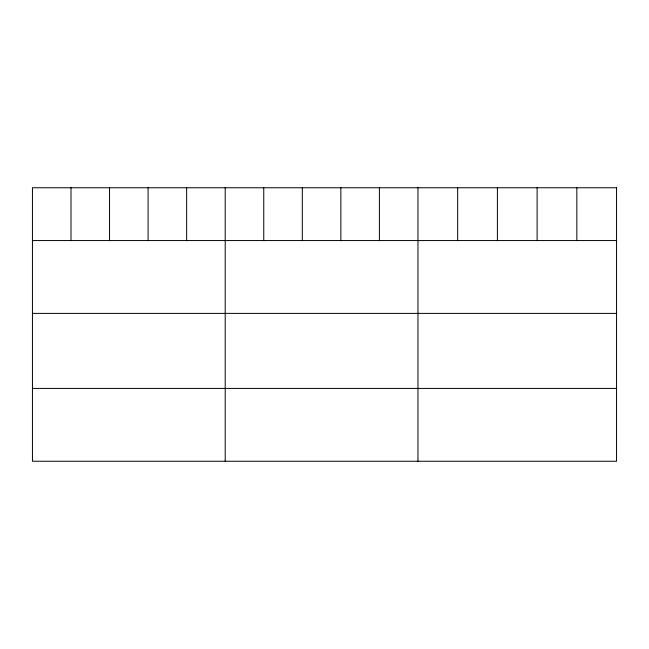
<?xml version="1.0" encoding="UTF-8"?>
<svg xmlns="http://www.w3.org/2000/svg" width="649" height="649" viewBox="0 0 649 649"><rect width="100%" height="100%" fill="white"/><g stroke="black" fill="none" stroke-linecap="round" stroke-linejoin="round"><path stroke-width="0.97" d="M32.45 240.56L616.55 240.56M32.45 313.386L616.55 313.386M32.45 388.418L616.55 388.418M576.831 187.756L576.831 240.56M537.112 187.756L537.112 240.56M497.394 187.756L497.394 240.56M457.675 187.756L457.675 240.56M417.956 187.756L417.956 461.244M379.405 187.756L379.405 240.56M340.855 187.756L340.855 240.56M302.304 187.756L302.304 240.56M263.754 187.756L263.754 240.56M225.203 187.756L225.203 461.244M186.652 187.756L186.652 240.56M148.102 187.756L148.102 240.56M109.551 187.756L109.551 240.56M71.001 187.756L71.001 240.56M616.55 187.756L32.45 187.756L32.45 461.244L616.55 461.244L616.55 187.756"/></g></svg>
